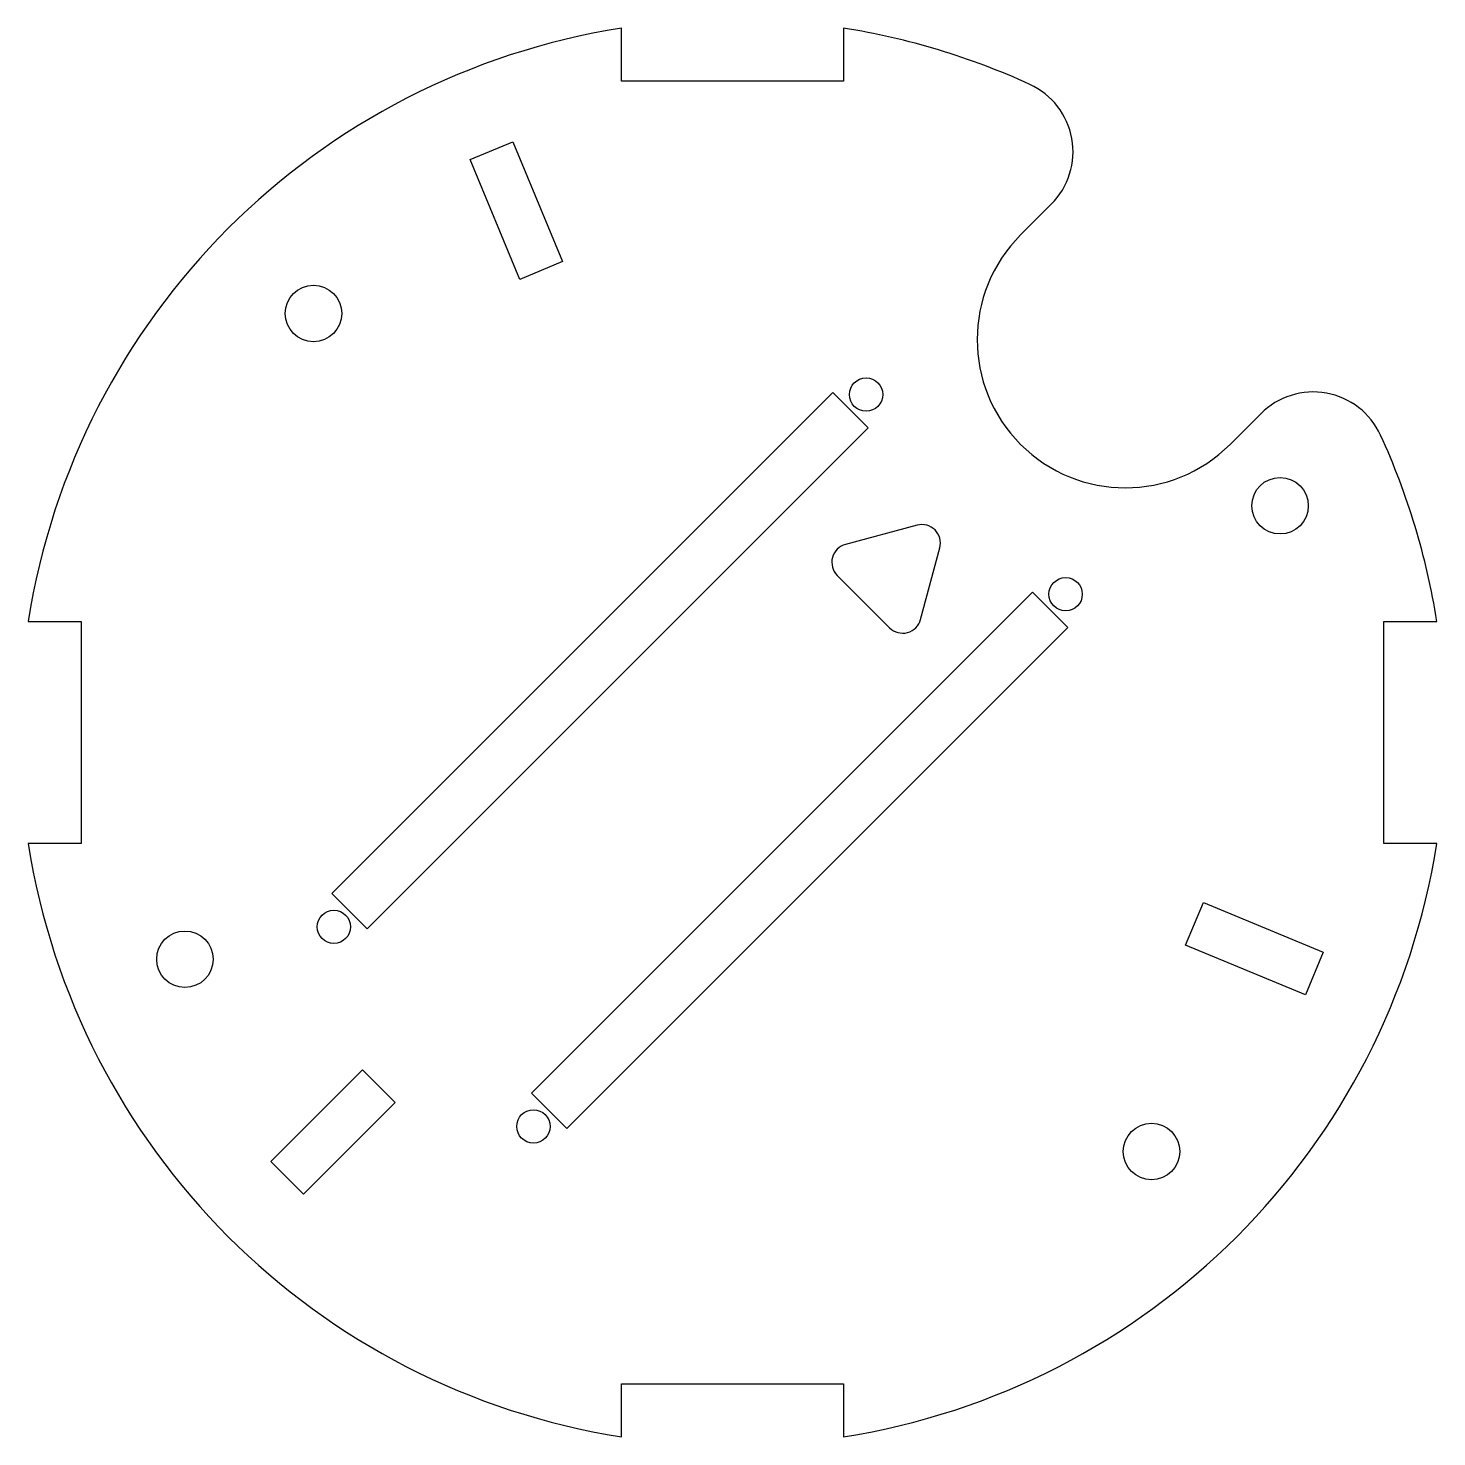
# Model space of a CAD drawing. Header units: millimetres. Extents: x -38 to 38, y -38 to 38.
import ezdxf

# ---------------------------------------------------------------- set-up
doc = ezdxf.new("R2010")
doc.units = ezdxf.units.MM
doc.layers.add('Shape2DView026', color=7, linetype='CONTINUOUS')

msp = doc.modelspace()

# ---------------------------------------------------------------- linework, layer by layer
at = {"layer": 'Shape2DView026'}
for p, q in [((-6, 35.1624), (-6, 38.0296)), ((6, 38.0296), (6, 35.1624)), ((6, 35.1624), (-6, 35.1624)), ((-14.1661, 30.9335), (-11.8564, 31.8903)), ((-11.8564, 31.8903), (-9.1776, 25.4231)), ((-11.4873, 24.4664), (-14.1661, 30.9335)), ((15.5563, 26.8701), (17.2151, 28.5288)), ((-9.1776, 25.4231), (-11.4873, 24.4664)), ((-21.6375, -8.69741), (5.41644, 18.3565)), ((5.41644, 18.3565), (7.32563, 16.4473)), ((28.5288, 17.2151), (26.8701, 15.5563)), ((7.32563, 16.4473), (-19.7283, -10.6066)), ((9.96885, 11.1936), (6.10514, 10.1583)), ((10.1583, 6.10514), (11.1936, 9.96885)), ((5.65685, 8.48528), (8.48528, 5.65685)), ((-10.8612, -19.4737), (16.1927, 7.58018)), ((16.1927, 7.58018), (18.1019, 5.671)), ((-38.0296, 6), (-35.1624, 6)), ((-35.1624, 6), (-35.1624, -6)), ((18.1019, 5.671), (-8.95197, -21.3829)), ((35.1624, 6), (38.0296, 6)), ((35.1624, -6), (35.1624, 6)), ((-35.1624, -6), (-38.0296, -6)), ((38.0296, -6), (35.1624, -6)), ((-19.7283, -10.6066), (-21.6375, -8.69741)), ((24.4664, -11.4873), (25.4231, -9.1776)), ((25.4231, -9.1776), (31.8903, -11.8564)), ((30.9335, -14.1661), (24.4664, -11.4873)), ((31.8903, -11.8564), (30.9335, -14.1661)), ((-24.9255, -23.1577), (-19.9758, -18.208)), ((-19.9758, -18.208), (-18.208, -19.9758)), ((-8.95197, -21.3829), (-10.8612, -19.4737)), ((-18.208, -19.9758), (-23.1577, -24.9255)), ((-23.1577, -24.9255), (-24.9255, -23.1577)), ((-6, -38.0296), (-6, -35.1624)), ((-6, -35.1624), (6, -35.1624)), ((6, -35.1624), (6, -38.0296))]:
    msp.add_line(p, q, dxfattribs=at)
for centre, radius in [((-22.6274, 22.6274), 1.525), ((7.21249, 18.2434), 0.9), ((29.5641, 12.2459), 1.525), ((17.9888, 7.46705), 0.9), ((-21.5243, -10.4935), 0.9), ((-29.5641, -12.2459), 1.525), ((-10.748, -21.2698), 0.9), ((22.6274, -22.6274), 1.525)]:
    msp.add_circle(centre, radius, dxfattribs=at)
for centre, radius, start, end in [((0, 0), 38.5, 98.9658, 171.034), ((0, 0), 38.5, 65.3544, 81.0342), ((14.3866, 31.3572), 4, -45, 65.3544), ((21.2132, 21.2132), 8, 135, -45), ((31.3572, 14.3866), 4, 24.6456, 135), ((0, 0), 38.5, 8.96576, 24.6456), ((10.2277, 10.2277), 1, -15, 105), ((6.36396, 9.19239), 1, 105, -135), ((9.19239, 6.36396), 1, -135, -15), ((0, 0), 38.5, -171.034, -98.9658), ((0, 0), 38.5, -81.0342, -8.96576)]:
    msp.add_arc(centre, radius, start, end, dxfattribs=at)

doc.saveas('drawing.dxf')
